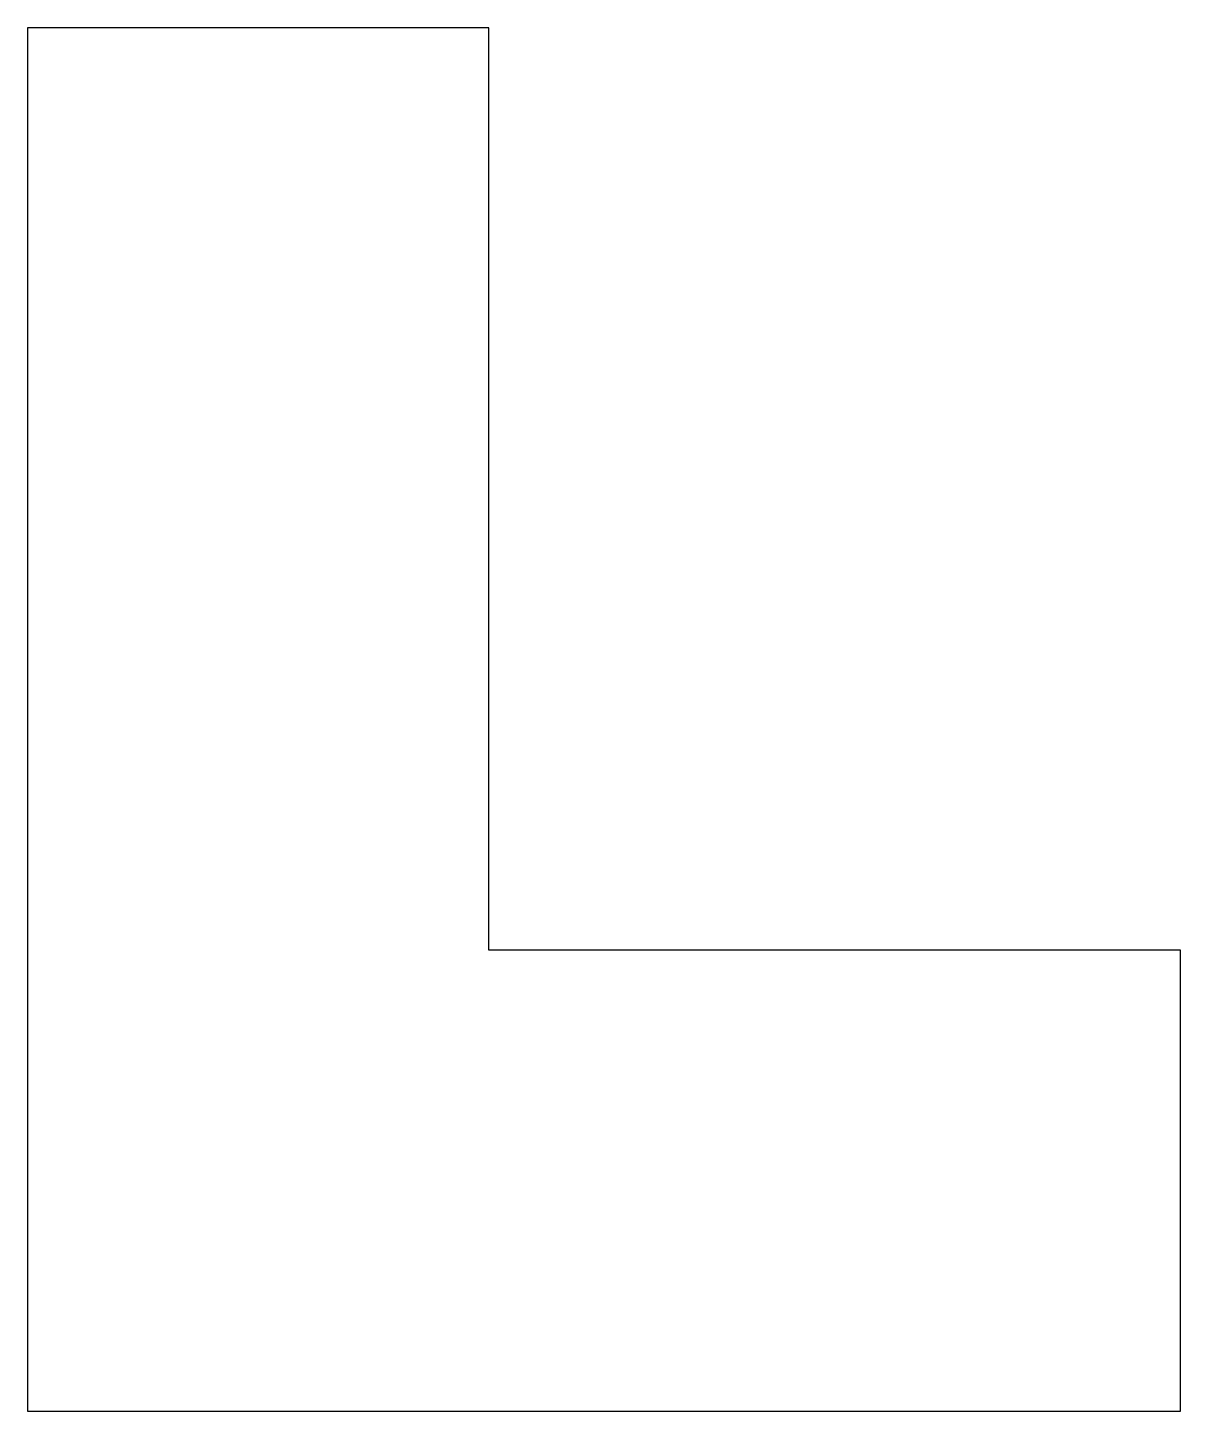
# Model space of a CAD drawing. Extents: x 0 to 10, y 0 to 12.
import ezdxf

# ---------------------------------------------------------------- set-up
doc = ezdxf.new("R2010")
doc.units = 0

msp = doc.modelspace()

# ---------------------------------------------------------------- linework, layer by layer
msp.add_lwpolyline([(0, 0), (10, 0), (10, 4), (4, 4), (4, 12), (0, 12)], close=True)

doc.saveas('drawing.dxf')
